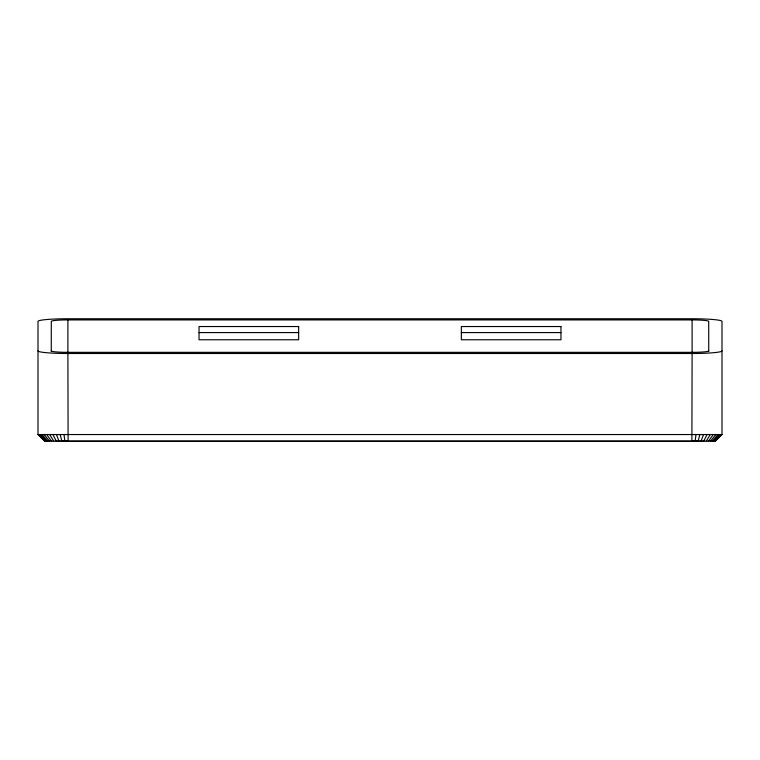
<?xml version="1.0" encoding="UTF-8"?>
<svg xmlns="http://www.w3.org/2000/svg" width="760" height="760" viewBox="0 0 760 760"><rect width="100%" height="100%" fill="white"/><g stroke="black" fill="none" stroke-linecap="round" stroke-linejoin="round"><path stroke-width="1.14" d="M722 350.892A29.887 2.603 0 0 1 692.113 353.495L691.894 441.151L695.144 441.18L696.017 434.539M698.126 441.151L699.856 434.539M52.943 434.539L56.278 441.151L61.883 441.237L698.117 441.237L701.005 441.161L703.551 434.539M707.056 434.539L703.722 441.151L701.005 441.161M706.249 441.151L710.306 434.539M708.529 441.151L713.25 434.539M710.533 441.151L715.825 434.539M712.225 441.151L718 434.539M713.573 441.151L719.73 434.539M714.552 441.151L720.983 434.539M721.744 434.539L715.15 441.151L722 434.539L722 321.375A29.887 2.603 0 0 0 692.113 318.763L67.887 318.763A29.887 2.603 0 0 0 38 321.375L38 434.539L44.849 441.151L38.257 434.539M61.883 441.237L68.105 441.151L67.887 353.495A29.887 2.603 0 0 1 38 350.892M51.281 351.633L51.281 321.375A16.606 1.444 0 0 1 67.887 319.922L692.113 319.922A16.606 1.444 0 0 1 708.719 321.375L708.719 351.633M199.034 332.576L298.651 332.576M461.349 332.576L560.966 332.576M67.887 353.495L692.113 353.495M38 434.539L722 434.539M44.641 441.151L715.359 441.151M695.144 441.18L698.117 441.237M39.017 434.539L45.448 441.151M40.27 434.539L46.426 441.151M41.999 434.539L47.775 441.151M44.175 434.539L49.466 441.151M46.749 434.539L51.471 441.151M49.694 434.539L53.751 441.151M56.449 434.539L59.005 441.151M60.145 434.539L61.873 441.151M63.982 434.539L64.856 441.151M692.113 319.922L692.113 353.153M67.887 319.922L67.887 353.153M51.281 350.892A16.606 1.444 0 0 0 67.887 352.336L692.113 352.336A16.606 1.444 0 0 0 708.719 350.892M298.651 326.543L199.034 326.543L199.034 339.767L298.651 339.767L298.651 326.543M560.966 326.543L461.349 326.543L461.349 339.767L560.966 339.767L560.966 326.543"/></g></svg>
